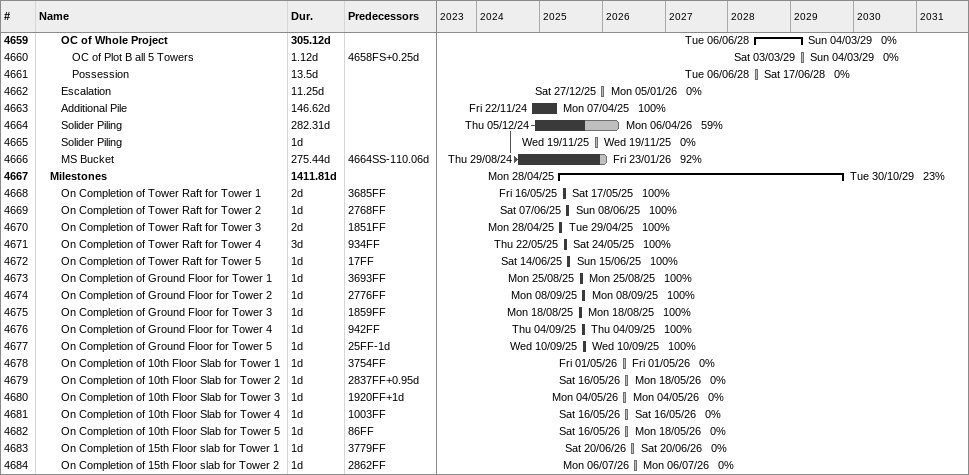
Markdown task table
| ID | Level | Task | Duration | Start | Finish | Predecessors | % complete |
|---|---|---|---|---|---|---|---|
| 4659 | 3 | **OC of Whole Project** | 305.12d | 2028-06-06 | 2029-03-04 |  | 0 |
| 4660 | 4 | OC of Plot B all 5 Towers | 1.12d | 2029-03-03 | 2029-03-04 | 4658FS+0.25d | 0 |
| 4661 | 4 | Possession | 13.5d | 2028-06-06 | 2028-06-17 |  | 0 |
| 4662 | 3 | Escalation | 11.25d | 2025-12-27 | 2026-01-05 |  | 0 |
| 4663 | 3 | Additional Pile | 146.62d | 2024-11-22 | 2025-04-07 |  | 100 |
| 4664 | 3 | Solider Piling | 282.31d | 2024-12-05 | 2026-04-06 |  | 59 |
| 4665 | 3 | Solider Piling | 1d | 2025-11-19 | 2025-11-19 |  | 0 |
| 4666 | 3 | MS Bucket | 275.44d | 2024-08-29 | 2026-01-23 | 4664SS-110.06d | 92 |
| 4667 | 2 | **Milestones** | 1411.81d | 2025-04-28 | 2029-10-30 |  | 23 |
| 4668 | 3 | On Completion of Tower Raft for Tower 1 | 2d | 2025-05-16 | 2025-05-17 | 3685FF | 100 |
| 4669 | 3 | On Completion of Tower Raft for Tower 2 | 1d | 2025-06-07 | 2025-06-08 | 2768FF | 100 |
| 4670 | 3 | On Completion of Tower Raft for Tower 3 | 2d | 2025-04-28 | 2025-04-29 | 1851FF | 100 |
| 4671 | 3 | On Completion of Tower Raft for Tower 4 | 3d | 2025-05-22 | 2025-05-24 | 934FF | 100 |
| 4672 | 3 | On Completion of Tower Raft for Tower 5 | 1d | 2025-06-14 | 2025-06-15 | 17FF | 100 |
| 4673 | 3 | On Completion of Ground Floor for Tower 1 | 1d | 2025-08-25 | 2025-08-25 | 3693FF | 100 |
| 4674 | 3 | On Completion of Ground Floor for Tower 2 | 1d | 2025-09-08 | 2025-09-08 | 2776FF | 100 |
| 4675 | 3 | On Completion of Ground Floor for Tower 3 | 1d | 2025-08-18 | 2025-08-18 | 1859FF | 100 |
| 4676 | 3 | On Completion of Ground Floor for Tower 4 | 1d | 2025-09-04 | 2025-09-04 | 942FF | 100 |
| 4677 | 3 | On Completion of Ground Floor for Tower 5 | 1d | 2025-09-10 | 2025-09-10 | 25FF-1d | 100 |
| 4678 | 3 | On Completion of 10th Floor Slab for Tower 1 | 1d | 2026-05-01 | 2026-05-01 | 3754FF | 0 |
| 4679 | 3 | On Completion of 10th Floor Slab for Tower 2 | 1d | 2026-05-16 | 2026-05-18 | 2837FF+0.95d | 0 |
| 4680 | 3 | On Completion of 10th Floor Slab for Tower 3 | 1d | 2026-05-04 | 2026-05-04 | 1920FF+1d | 0 |
| 4681 | 3 | On Completion of 10th Floor Slab for Tower 4 | 1d | 2026-05-16 | 2026-05-16 | 1003FF | 0 |
| 4682 | 3 | On Completion of 10th Floor Slab for Tower 5 | 1d | 2026-05-16 | 2026-05-18 | 86FF | 0 |
| 4683 | 3 | On Completion of 15th Floor slab for Tower 1 | 1d | 2026-06-20 | 2026-06-20 | 3779FF | 0 |
| 4684 | 3 | On Completion of 15th Floor slab for Tower 2 | 1d | 2026-07-06 | 2026-07-06 | 2862FF | 0 |
